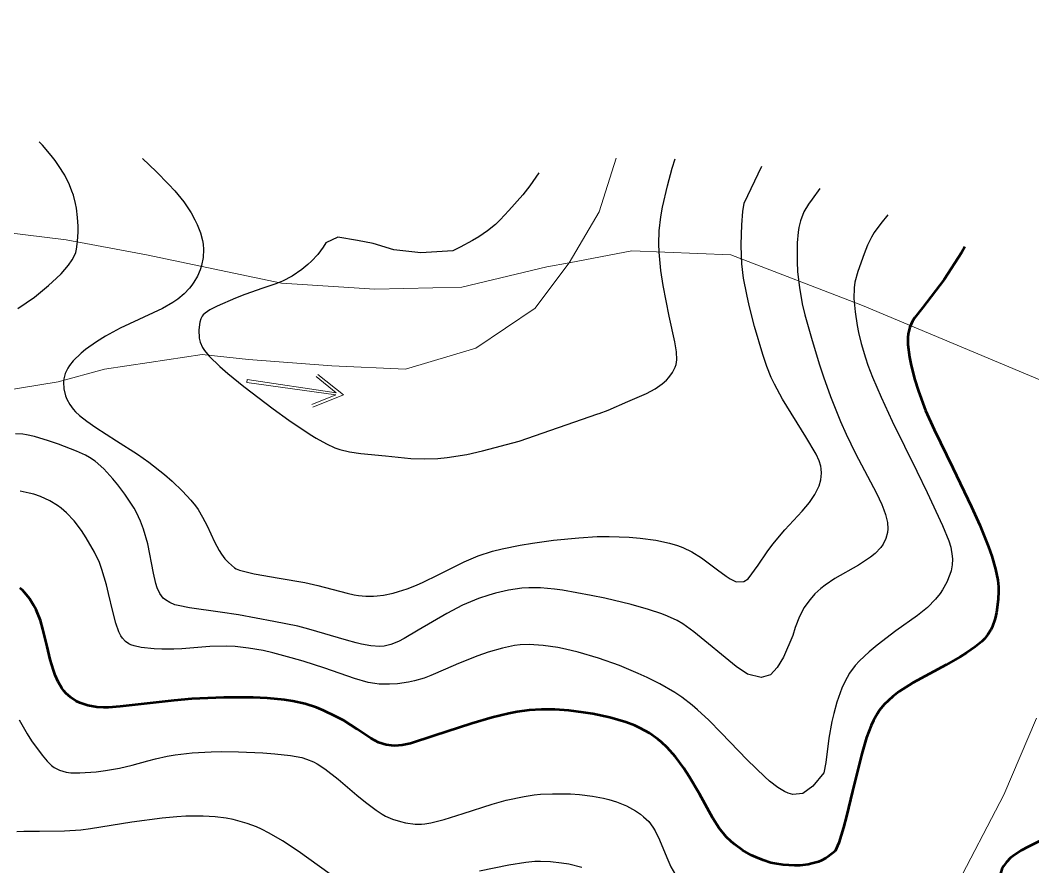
# Model space of a CAD drawing. Header units: metres. Extents: x 545098 to 555652, y 1854398 to 1862642.
# Drawn here: x 547342 to 547881, y 1860072 to 1860523 of the extents above; entities that cross this region are included whole.
import ezdxf

# ---------------------------------------------------------------- set-up
doc = ezdxf.new("R2010")
doc.units = ezdxf.units.M
doc.header["$LTSCALE"] = 6.8
for name, color, linetype, lineweight in [('1', 7, 'Continuous', 25), ('2', 7, 'Continuous', 53), ('34', 7, 'Continuous', 13), ('35', 7, 'Continuous', 13), ('52', 7, 'Continuous', 13), ('53', 7, 'Continuous', 13)]:
    doc.layers.add(name, color=color, linetype=linetype, lineweight=lineweight)

msp = doc.modelspace()

# ---------------------------------------------------------------- linework, layer by layer
at = {"layer": '1'}
for points in [[(547340.22, 1860369.43), (547349.08, 1860375.49), (547356.7, 1860381.57), (547360.95, 1860385.47), (547363.4, 1860387.93), (547367.27, 1860392.38), (547369.27, 1860395.22), (547370.02, 1860396.54), (547371.1, 1860399.13), (547371.58, 1860400.94), (547372.15, 1860405.07), (547372.41, 1860410.24), (547372.4, 1860413.17), (547372.13, 1860417.87), (547371.5, 1860422.8), (547371.02, 1860425.3), (547369.86, 1860429.76), (547369.12, 1860432), (547367.78, 1860435.37), (547365.25, 1860440.48), (547362.02, 1860445.67), (547360.12, 1860448.31), (547358.03, 1860450.98), (547353.39, 1860456.37), (547351.67, 1860458.19)], [(547406.74, 1860449.33), (547414.06, 1860442.34), (547420.63, 1860435.72), (547424.03, 1860432.01), (547428.75, 1860426.19), (547432.62, 1860420.37), (547434.67, 1860416.6), (547435.83, 1860414.18), (547437.62, 1860409.66), (547438.75, 1860405.62), (547439.08, 1860403.71), (547439.29, 1860400.89), (547438.99, 1860396.51), (547438.11, 1860392.26), (547437.42, 1860390.04), (547436.04, 1860386.67), (547434.18, 1860383.35), (547433.06, 1860381.74), (547431.8, 1860380.17), (547428.89, 1860377.18)], [(547682.12, 1860399.31), (547681.97, 1860403.85), (547682.23, 1860410.77), (547683.07, 1860418.17), (547683.95, 1860423.42), (547686.53, 1860434.76), (547689.13, 1860444.09), (547690.76, 1860449.23)], [(547760.39, 1860300.93), (547748, 1860321.07), (547743.69, 1860328.95), (547741.92, 1860332.65), (547739.55, 1860338.4), (547737.35, 1860344.8), (547733.04, 1860359.72), (547730.15, 1860370.93), (547728.82, 1860376.74), (547727.2, 1860385.51), (547726.27, 1860393.25), (547726, 1860397.23), (547725.84, 1860403.47), (547726.18, 1860413.89), (547726.81, 1860421.14), (547727.4, 1860425.46), (547736.93, 1860445.2)], [(547618.02, 1860441.6), (547613.19, 1860434.74), (547609.42, 1860430.02), (547602.06, 1860421.68), (547597.32, 1860416.56), (547594.84, 1860414.14), (547590.74, 1860410.7), (547586.06, 1860407.53), (547582.74, 1860405.57), (547576.1, 1860402.03), (547572.17, 1860400.12), (547555.13, 1860399.01), (547540.73, 1860400.67), (547529.65, 1860404), (547521.34, 1860405.66), (547510.82, 1860407.33), (547504.44, 1860404.43), (547503.05, 1860402), (547500.21, 1860398.22), (547496.82, 1860394.6), (547494.87, 1860392.78), (547491.7, 1860390.13), (547486.59, 1860386.62), (547481.32, 1860383.96), (547477.8, 1860382.57), (547470.92, 1860380.26), (547461.21, 1860376.86), (547456.3, 1860374.93), (547446.5, 1860370.58), (547442.65, 1860368.58), (547440.11, 1860366.93), (547439.04, 1860365.94), (547438.53, 1860365.29), (547437.82, 1860363.91), (547437.3, 1860362.1), (547436.79, 1860357.92), (547436.95, 1860353.58), (547437.4, 1860351.46), (547438.65, 1860348.61), (547439.76, 1860346.98), (547442.3, 1860343.99), (547447.97, 1860338.45), (547452.19, 1860334.77), (547460.8, 1860327.76), (547476.41, 1860315.94), (547484.78, 1860309.92), (547496.17, 1860302.21), (547499.34, 1860300.24), (547504.76, 1860297.21), (547509.26, 1860295.18), (547511.94, 1860294.24), (547517.06, 1860293.01), (547523.14, 1860292.11), (547536.26, 1860290.8), (547549.85, 1860289.48), (547556.87, 1860289.2), (547564.13, 1860289.42), (547569.14, 1860289.89), (547579.6, 1860291.55), (547587.96, 1860293.44), (547607.59, 1860298.69), (547649.39, 1860313.15), (547650.26, 1860313.37), (547655.02, 1860315.19), (547665.38, 1860319.84), (547675.5, 1860324.14), (547679.98, 1860326.47), (547683.84, 1860329.18), (547686, 1860331.13), (547687.28, 1860332.5), (547689.32, 1860335.27), (547690.72, 1860338.11), (547691.17, 1860339.58), (547691.54, 1860342.01), (547691.46, 1860346.29), (547690.6, 1860351.65), (547687.58, 1860365.32), (547684.35, 1860381.7), (547683.09, 1860389.71), (547682.12, 1860399.31)], [(547767.87, 1860433.29), (547763.78, 1860427.61), (547761.73, 1860425.03), (547759.26, 1860420.81), (547757.5, 1860416.07), (547756.7, 1860412.52), (547756.29, 1860409.98), (547755.79, 1860404.29), (547755.69, 1860394.4), (547755.97, 1860388.98), (547756.91, 1860380.55), (547758.49, 1860371.9), (547759.88, 1860365.98), (547763.34, 1860353.47), (547767.49, 1860339.89), (547769.8, 1860332.9), (547773.51, 1860322.5), (547778.89, 1860309.08), (547781.87, 1860302.37), (547786.92, 1860292.08), (547797.96, 1860270.97), (547800.87, 1860264.81), (547802, 1860262.07), (547802.88, 1860259.58), (547803.91, 1860255.34), (547804.15, 1860251.93), (547803.98, 1860250.02), (547803.08, 1860246.79), (547801.55, 1860243.76), (547800.31, 1860241.97), (547797.39, 1860238.85), (547794.85, 1860236.76), (547788.43, 1860232.63), (547775.77, 1860225.36), (547770.72, 1860221.96), (547768.42, 1860220.17), (547765.24, 1860217.26), (547762.6, 1860214.3), (547761.36, 1860212.67), (547759.55, 1860209.93), (547757.05, 1860205.15), (547754.76, 1860199.38), (547753.37, 1860195.03), (547748.37, 1860183.55), (547745.13, 1860178.01), (547741.44, 1860174.08), (547736.59, 1860172.69), (547729.21, 1860174.36), (547723.28, 1860178.58), (547700.61, 1860197), (547694.72, 1860201.22), (547691.73, 1860203), (547686.64, 1860205.43), (547683.67, 1860206.59), (547676.44, 1860208.96), (547667.25, 1860211.51), (547653.12, 1860214.89), (547645.84, 1860216.44), (547630.68, 1860219.18), (547626.37, 1860219.77), (547618.92, 1860220.45), (547612.65, 1860220.54), (547608.92, 1860220.32), (547601.93, 1860219.3), (547594.89, 1860217.65), (547591.29, 1860216.6), (547585.8, 1860214.71), (547577.39, 1860211.17), (547568.89, 1860206.82), (547553.61, 1860197.88), (547546.16, 1860193.5), (547543.15, 1860191.91), (547539.18, 1860190.26), (547535.54, 1860189.42), (547533.2, 1860189.23), (547528.54, 1860189.5), (547523.54, 1860190.37), (547520.63, 1860191.06), (547515.43, 1860192.5), (547495.46, 1860198.46), (547489.59, 1860199.95), (547476.73, 1860202.54), (547457.98, 1860206), (547448.1, 1860207.58), (547431.7, 1860209.77), (547425.67, 1860210.96), (547424.02, 1860211.45), (547421.22, 1860212.61), (547419.01, 1860213.99), (547417.82, 1860215.04), (547415.97, 1860217.4), (547414.51, 1860220.5), (547413.79, 1860222.84), (547412.62, 1860228.28), (547409.52, 1860243.87), (547407.34, 1860251.79), (547405.73, 1860256.05), (547403.58, 1860260.57), (547402.25, 1860262.95)], [(547804.08, 1860419.36), (547800.31, 1860414.75), (547796.84, 1860409.94), (547795.32, 1860407.39), (547793.27, 1860403.13), (547791.39, 1860398.42), (547788.12, 1860389.16), (547786.56, 1860383.44), (547786.08, 1860380.33), (547785.94, 1860374.75), (547786.57, 1860367.63), (547787.75, 1860360.34), (547788.52, 1860356.56), (547789.88, 1860350.76), (547792.1, 1860343.09), (547793.46, 1860339.13), (547795.84, 1860332.83), (547800.46, 1860322.07), (547806.44, 1860309.35), (547819.56, 1860282.64), (547825.09, 1860271.24), (547833.19, 1860253.77), (547836.54, 1860245.55), (547837.6, 1860242.11), (547838.43, 1860237.31), (547838.5, 1860235.77), (547838.34, 1860232.65), (547837.79, 1860229.58), (547837.21, 1860227.52), (547835.57, 1860223.46), (547833.3, 1860219.42), (547831.93, 1860217.44), (547829.54, 1860214.47), (547825.18, 1860210.06), (547819.9, 1860205.74), (547808.42, 1860197.48), (547798.35, 1860189.95), (547794.05, 1860186.36), (547788.98, 1860181.6), (547786.73, 1860179.08), (547783.72, 1860175.03), (547781.12, 1860170.4), (547779.58, 1860167.03), (547776.94, 1860159.58), (547775.25, 1860153.42), (547774.26, 1860149.13), (547772.69, 1860140.26), (547770.99, 1860127.38), (547769.97, 1860121.87), (547764.09, 1860114.71), (547758.7, 1860110.91), (547753.47, 1860110.27), (547750.94, 1860111.06), (547749, 1860111.95), (547745.46, 1860114.09), (547741.02, 1860117.49), (547738.42, 1860119.77), (547729.16, 1860128.85), (547715.31, 1860143.24), (547708.65, 1860149.91), (547702.61, 1860155.5), (547699.76, 1860157.91), (547694.21, 1860162.15), (547690.48, 1860164.66), (547682.51, 1860169.27), (547675.8, 1860172.63), (547671.03, 1860174.83), (547661.08, 1860178.99), (547649.77, 1860183.06), (547639.01, 1860186.22), (547632.31, 1860187.81), (547628.09, 1860188.65), (547620.36, 1860189.79), (547612.79, 1860190.23), (547608.13, 1860190.02), (547605.06, 1860189.66), (547598.73, 1860188.39), (547590.95, 1860186.12), (547585.58, 1860184.25), (547575.2, 1860180.17), (547568.34, 1860177.18), (547560.39, 1860173.73), (547556.81, 1860172.36), (547551.78, 1860170.84), (547548.62, 1860170.14), (547542.61, 1860169.32), (547538.32, 1860169.07), (547532.97, 1860169.16), (547530.52, 1860169.39), (547527.11, 1860169.98), (547519.69, 1860172.18), (547503.89, 1860177.7), (547492.44, 1860181.37), (547485.99, 1860183.23), (547476.17, 1860185.81), (547470.99, 1860186.99), (547463.3, 1860188.38), (547456.05, 1860189.15), (547451.46, 1860189.34)], [(547428.89, 1860377.18), (547425.48, 1860374.38), (547422.95, 1860372.61), (547417.35, 1860369.33), (547394.82, 1860358.94), (547387.03, 1860354.62), (547382.15, 1860351.53), (547376.41, 1860347.43), (547373.98, 1860345.47), (547369.78, 1860341.46), (547367.84, 1860339.06), (547366.86, 1860337.56), (547365.5, 1860334.78), (547364.72, 1860331.92), (547364.54, 1860330.11), (547364.8, 1860326.54), (547365.66, 1860322.86), (547366.38, 1860320.99), (547367.92, 1860318.15), (547369.83, 1860315.62), (547369.83, 1860315.62), (547371.01, 1860314.33), (547373.09, 1860312.36), (547376.97, 1860309.24), (547381.79, 1860305.91), (547392.9, 1860298.91), (547404.15, 1860291.69), (547410.08, 1860287.46), (547418.48, 1860280.79), (547422.57, 1860277.24), (547428.1, 1860272.02), (547432.53, 1860267.21), (547434.93, 1860264.16), (547436.33, 1860262.17), (547438.79, 1860258.18), (547441.17, 1860253.58), (547445.18, 1860244.96), (547447.58, 1860240.4), (547448.78, 1860238.48), (547450.62, 1860235.99), (547452.53, 1860233.89), (547455.7, 1860231.1), (547456.59, 1860230.51), (547458.47, 1860229.92), (547466.17, 1860227.95), (547479.67, 1860225.66), (547493.32, 1860223.23), (547500.22, 1860221.78), (547515.88, 1860217.64), (547519.61, 1860216.79), (547521.82, 1860216.41), (547525.86, 1860216.01), (547529.8, 1860216), (547531.86, 1860216.15), (547535.2, 1860216.61), (547540.3, 1860217.7), (547543.14, 1860218.48), (547547.75, 1860220), (547552.78, 1860221.96), (547556.39, 1860223.54), (547564.35, 1860227.38), (547578.15, 1860234.36), (547585.65, 1860237.54), (547593.32, 1860240.01), (547598.4, 1860241.29), (547608.08, 1860243.21), (547614.63, 1860244.29), (547625.82, 1860245.81), (547639.37, 1860247.18), (547649.11, 1860247.81), (547655.51, 1860247.85), (547666.22, 1860247.4), (547672, 1860246.92), (547680.36, 1860245.84), (547687.7, 1860244.3), (547692.02, 1860242.99), (547694.7, 1860241.99), (547699.64, 1860239.65), (547704.7, 1860236.52), (547713.24, 1860230.03), (547717.84, 1860226.6), (547719.98, 1860225.26), (547723.21, 1860223.71), (547727.27, 1860223.78), (547729.64, 1860225.32), (547734.95, 1860232.54), (547739.66, 1860239.61), (547742.83, 1860243.79), (547749.22, 1860251.3), (547758.48, 1860261.34), (547762.32, 1860265.95), (547765.22, 1860270.28), (547766.66, 1860273.02), (547767.4, 1860274.77), (547768.39, 1860278.09), (547768.75, 1860281.57), (547768.6, 1860283.81), (547768.33, 1860285.28), (547767.42, 1860288.21), (547765.83, 1860291.71), (547760.39, 1860300.93)], [(547402.25, 1860262.95), (547397.31, 1860270.46), (547393.54, 1860275.41), (547390.98, 1860278.51), (547386.13, 1860283.83), (547381.46, 1860287.99), (547378.49, 1860289.98), (547376.38, 1860291.12), (547371.47, 1860293.33), (547361.87, 1860297.08), (547361.87, 1860297.08), (547356.63, 1860298.91), (547349.19, 1860301.12), (547344.89, 1860302.03), (547342.89, 1860302.3), (547338.96, 1860302.48)], [(547451.46, 1860189.34), (547442.66, 1860189.14), (547436.25, 1860188.66), (547427.76, 1860187.99), (547423.47, 1860187.8), (547417.03, 1860187.82), (547412.94, 1860188.02), (547405.97, 1860188.74), (547402.28, 1860189.48), (547400.44, 1860190.12), (547399.41, 1860190.63), (547397.64, 1860191.93), (547396.04, 1860193.69), (547396.04, 1860193.69), (547395.26, 1860194.84), (547394.14, 1860197.02), (547392.49, 1860201.56), (547390.86, 1860207.8), (547388.66, 1860217.39), (547387.54, 1860222.05), (547385.13, 1860230.2), (547383.72, 1860233.92), (547381.17, 1860239.45), (547376.76, 1860247.16), (547374.24, 1860250.95), (547370.24, 1860256.16), (547366.13, 1860260.51), (547363.3, 1860262.95), (547361.35, 1860264.38), (547357.25, 1860266.87), (547352.28, 1860269.13), (547348.77, 1860270.32), (547346.37, 1860270.98), (547341.44, 1860271.98)], [(547341.05, 1860150.12), (547345.24, 1860142.65), (547347.6, 1860138.91), (547353.19, 1860131.26), (547355.88, 1860128.1), (547358.16, 1860125.83), (547359.55, 1860124.75), (547362.4, 1860123.24), (547366.01, 1860122.2), (547368.44, 1860121.89), (547373.25, 1860121.78), (547382.05, 1860122.44), (547387.02, 1860123.08), (547394.45, 1860124.38), (547401.27, 1860125.99), (547409.63, 1860128.28), (547413.7, 1860129.34), (547419.91, 1860130.66), (547424.19, 1860131.37), (547433.29, 1860132.44), (547443.41, 1860133.06), (547448.94, 1860133.19), (547457.92, 1860133.13), (547470.91, 1860132.54), (547477.25, 1860132.04), (547485.69, 1860131.09), (547491.63, 1860129.98), (547494.22, 1860129.22), (547497.94, 1860127.65), (547499.82, 1860126.62), (547503.87, 1860123.96), (547510.96, 1860118.39), (547521, 1860109.92), (547525.56, 1860106.14), (547531.25, 1860101.88), (547534.42, 1860099.86), (547536.36, 1860098.8), (547540.05, 1860097.17), (547544.19, 1860095.84), (547546.92, 1860095.2), (547552.12, 1860094.47), (547555.41, 1860094.41), (547557.24, 1860094.58), (547560.53, 1860095.17), (547567.52, 1860097.04), (547577.59, 1860100.21), (547593.22, 1860105.11), (547600.66, 1860107.21), (547610.13, 1860109.31), (547615.55, 1860110.11), (547618.91, 1860110.43), (547625.32, 1860110.72)], [(547625.32, 1860110.72), (547634.92, 1860110.57), (547639.67, 1860110.24), (547646.63, 1860109.4), (547652.52, 1860108.28), (547655.34, 1860107.59), (547659.35, 1860106.38), (547664.83, 1860104.21), (547669.56, 1860101.62), (547672.27, 1860099.75), (547673.87, 1860098.46), (547676.58, 1860095.87), (547678.88, 1860092.97), (547680.12, 1860090.93), (547682.36, 1860086.12), (547686.21, 1860076.65), (547688.43, 1860071.8), (547690.82, 1860067.46)], [(547506.82, 1860067.78), (547489.64, 1860080.05), (547481.4, 1860085.58), (547474.3, 1860089.76), (547470.12, 1860091.86), (547467.49, 1860093.02), (547462.48, 1860094.89), (547455.11, 1860096.94), (547451.34, 1860097.68), (547445.44, 1860098.44), (547439.1, 1860098.82), (547429.9, 1860098.74), (547424.99, 1860098.44), (547417.25, 1860097.7), (547401.09, 1860095.48), (547379.06, 1860091.99), (547373.78, 1860091.32), (547365.14, 1860090.72), (547351.75, 1860090.58), (547343.47, 1860090.52), (547339.72, 1860090.35)], [(547640.96, 1860071.34), (547634.01, 1860073.12), (547630.19, 1860073.78), (547624.27, 1860074.43), (547618.85, 1860074.6), (547615.93, 1860074.5), (547611.03, 1860074.07), (547601.96, 1860072.69), (547586.31, 1860069.41)]]:
    msp.add_lwpolyline(points, dxfattribs=at)
at = {"layer": '2'}
for points in [[(547845.2, 1860402.32), (547843.48, 1860399.44), (547834.04, 1860384.79), (547822.63, 1860369.69), (547818.52, 1860364.64), (547817.15, 1860362.58), (547815.72, 1860359.42), (547814.93, 1860355.94), (547814.72, 1860353.85), (547814.72, 1860350.25), (547815.54, 1860343.48), (547816.25, 1860339.89), (547818.33, 1860331.84), (547820.42, 1860325.26), (547824.21, 1860315.02), (547828.7, 1860304.87), (547838.78, 1860284.45), (547848.71, 1860263.65), (547853.05, 1860253.87), (547857.73, 1860242.34), (547859.52, 1860237.27), (547861.5, 1860230.44), (547862.64, 1860224.57), (547863, 1860220.98), (547863.07, 1860218.7), (547862.93, 1860214.17), (547862.07, 1860207.32), (547861.31, 1860204.03), (547859.71, 1860199.48), (547859.04, 1860198.13), (547857.47, 1860195.63), (547855.55, 1860193.35), (547854.1, 1860191.91), (547850.69, 1860189.1), (547846.1, 1860185.89), (547842.62, 1860183.73), (547835.11, 1860179.45), (547817.43, 1860169.83), (547810.04, 1860165.12), (547806.67, 1860162.56), (547802.19, 1860158.31), (547799.68, 1860155.19), (547798.53, 1860153.5), (547796.43, 1860149.81), (547795.15, 1860147.05), (547792.74, 1860140.66), (547790.13, 1860132.01), (547785.17, 1860111.99), (547782.03, 1860098.74), (547780.43, 1860092.62), (547777.89, 1860084.57), (547775.99, 1860080.13), (547772.08, 1860076.99)], [(547545.1, 1860136.52), (547541.31, 1860136.27), (547539.43, 1860136.36), (547536.63, 1860136.77), (547532.52, 1860138.05), (547528.55, 1860140.08), (547521.12, 1860145.12), (547514, 1860149.68), (547509.87, 1860151.93), (547503.21, 1860155.12), (547499.44, 1860156.65), (547493.38, 1860158.64), (547486.94, 1860160.09), (547482.47, 1860160.78), (547473.11, 1860161.63), (547465.73, 1860161.95), (547450.09, 1860161.97), (547433.05, 1860161.26), (547423.62, 1860160.48), (547394.8, 1860157.14), (547394.8, 1860157.14), (547388.54, 1860156.67), (547385.88, 1860156.62), (547382.32, 1860156.79), (547377.52, 1860157.66), (547373.39, 1860159.13), (547371.38, 1860160.13), (547368.53, 1860161.98), (547365.94, 1860164.28), (547364.76, 1860165.61), (547363.68, 1860167.06), (547361.77, 1860170.29), (547360.16, 1860173.93), (547359.22, 1860176.56), (547357.58, 1860182.24), (547355.96, 1860189.11), (547353.68, 1860198.49), (547352.28, 1860203.03), (547349.98, 1860208.67), (547348.64, 1860211.27), (547346.42, 1860214.81), (547343.97, 1860217.86), (547342.67, 1860219.18), (547341.31, 1860220.35)], [(547772.08, 1860076.99), (547771.02, 1860076.29), (547768.66, 1860075.11), (547767.04, 1860074.46), (547763.63, 1860073.44), (547761.59, 1860073.02), (547757.3, 1860072.51), (547754.33, 1860072.4), (547748.3, 1860072.73), (547743.85, 1860073.45), (547741.7, 1860073.96), (547737.56, 1860075.24), (547733.65, 1860076.83), (547731.18, 1860078.02), (547726.6, 1860080.68), (547722.49, 1860083.6), (547720.59, 1860085.2), (547717.91, 1860087.81), (547714.21, 1860092.35), (547710.76, 1860097.76), (547703.67, 1860110.6), (547698.2, 1860119.88), (547695.3, 1860124.35), (547690.88, 1860130.42), (547686.49, 1860135.4), (547683.48, 1860138.2), (547681.4, 1860139.88), (547676.96, 1860142.93), (547671.97, 1860145.72), (547669.17, 1860147.03), (547664.45, 1860148.87), (547655.93, 1860151.38), (547646.73, 1860153.29), (547641.75, 1860154.08), (547634.09, 1860155.01), (547626.53, 1860155.55), (547622.9, 1860155.65), (547619.42, 1860155.63), (547612.78, 1860155.21), (547606.38, 1860154.34), (547602.11, 1860153.51), (547593.2, 1860151.33), (547582.31, 1860148.18), (547561.99, 1860141.59), (547549.52, 1860137.46), (547545.1, 1860136.52)], [(547886.77, 1860086.27), (547878.82, 1860082.45), (547875.23, 1860080.5), (547870.66, 1860077.5), (547869.41, 1860076.47), (547867.3, 1860074.31), (547865.71, 1860072.03), (547864.89, 1860070.42), (547863.77, 1860066.9), (547863.21, 1860062.88), (547863.18, 1860060.54), (547863.44, 1860056.5), (547864.64, 1860048.73), (547866.78, 1860038.79), (547871.67, 1860018.68), (547873.65, 1860010.05), (547874.17, 1860007.14), (547874.51, 1860003.79), (547874.41, 1860001.04), (547874.23, 1860000)]]:
    msp.add_lwpolyline(points, dxfattribs=at)
at = {"layer": '34'}
for points in [[(547659.31, 1860449.47), (547650.16, 1860420.82), (547634.1, 1860393.76)], [(547634.1, 1860393.76), (547633.94, 1860393.49), (547616.01, 1860369.56), (547584.44, 1860348.21), (547546.88, 1860337.11), (547507.62, 1860338.82), (547463.24, 1860342.23), (547438.49, 1860344.79), (547410.33, 1860340.52), (547386.43, 1860337.11), (547361.68, 1860330.28), (547330.1, 1860325.15), (547311.42, 1860315.57)]]:
    msp.add_lwpolyline(points, dxfattribs=at)
at = {"layer": '35'}
for p, q in [((547499.23, 1860333.04), (547510.03, 1860324.49)), ((547509.83, 1860323.26), (547497.04, 1860318.2))]:
    msp.add_line(p, q, dxfattribs=at)
for points in [[(547510.03, 1860324.49), (547462.59, 1860331.47), (547462.37, 1860329.99), (547509.83, 1860323.26)], [(547497.6, 1860316.81), (547513.96, 1860323.29), (547500.16, 1860334.22)]]:
    msp.add_lwpolyline(points, dxfattribs=at)
at = {"layer": '52'}
msp.add_lwpolyline([(547371.4, 1859909.36), (547404.69, 1859932.33), (547437.97, 1859939.23), (547485.03, 1859940.37), (547530.94, 1859946.12), (547587.18, 1859955.3), (547650.3, 1859973.68), (547709.98, 1859986.32), (547753.6, 1859997.8), (547757.52, 1860000), (547786.88, 1860017.19), (547816.19, 1860034.22), (547839.35, 1860059.29), (547866, 1860110.04), (547883.31, 1860150.91)], dxfattribs=at)
at = {"layer": '53'}
for points in [[(546902.98, 1860523.02), (546923.35, 1860520.98), (546967.69, 1860515.12), (546999.66, 1860511.56), (547037.55, 1860499.71), (547070.71, 1860484.31), (547106.23, 1860452.31), (547145.31, 1860421.51), (547185.57, 1860408.47), (547228.2, 1860408.47), (547298.06, 1860414.4), (547366.02, 1860406.05), (547408.94, 1860398.06), (547480.86, 1860382.86), (547530.5, 1860379.62), (547576.91, 1860380.7), (547622.23, 1860391.5), (547634.1, 1860393.76)], [(547634.1, 1860393.76), (547667.55, 1860400.14), (547720.43, 1860397.98), (547790.58, 1860370.98), (547941.13, 1860307.95)]]:
    msp.add_lwpolyline(points, dxfattribs=at)

doc.saveas('drawing.dxf')
